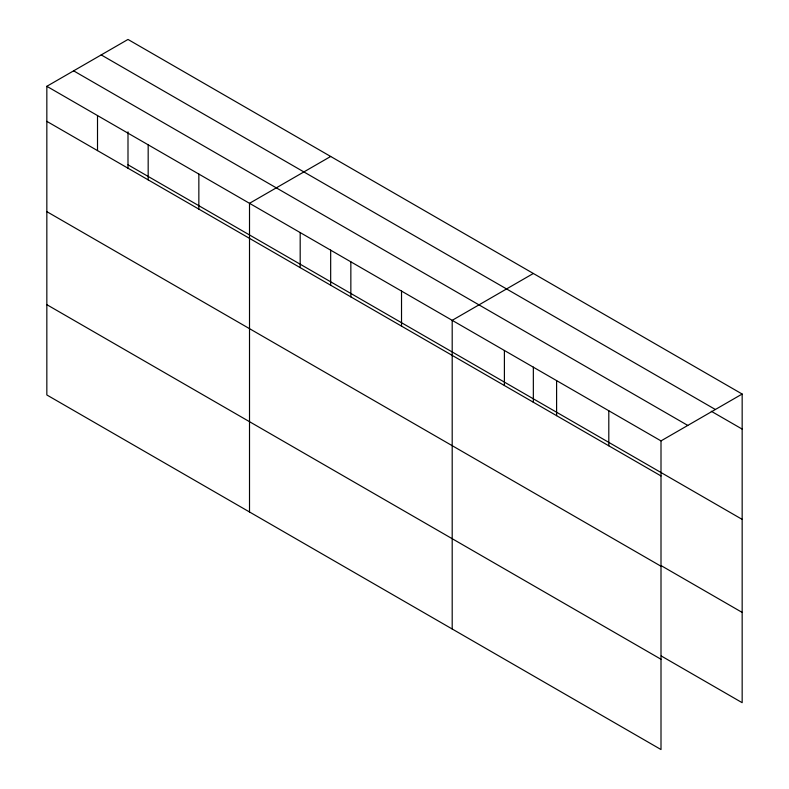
<?xml version="1.0" encoding="UTF-8"?>
<svg xmlns="http://www.w3.org/2000/svg" width="789" height="789" viewBox="0 0 789 789"><rect width="100%" height="100%" fill="white"/><g stroke="black" fill="none" stroke-linecap="round" stroke-linejoin="round"><path stroke-width="1.18" d="M46.837 86.307L661.004 440.893L661.004 749.55L46.837 394.964L46.837 86.307L127.996 39.45L742.163 394.036L742.163 702.693L661.192 655.945M330.67 156.469L249.511 203.315L249.511 511.972M533.344 273.477L452.196 320.334L452.196 628.991M661.004 440.893L742.163 394.036M101.209 54.914L715.376 409.501M711.264 411.256L742.163 429.088M73.624 70.842L687.791 425.429M127.996 164.793L742.163 519.379M46.837 121.358L661.004 475.945M661.192 565.664L742.163 612.412M46.837 211.649L661.004 566.236M46.837 304.672L661.004 659.259M608.802 410.753L608.802 445.805M556.6 380.614L556.6 415.665M533.344 367.102L533.344 402.489M504.398 350.474L504.398 385.525M401.522 291.082L401.522 326.133M350.849 261.82L350.849 296.881M330.67 250.083L330.67 285.48M300.185 232.568L300.185 267.619M198.848 174.063L198.848 209.115M148.174 144.811L148.174 179.862M127.996 131.852L127.996 168.461M97.511 115.559L97.511 150.61"/></g></svg>
